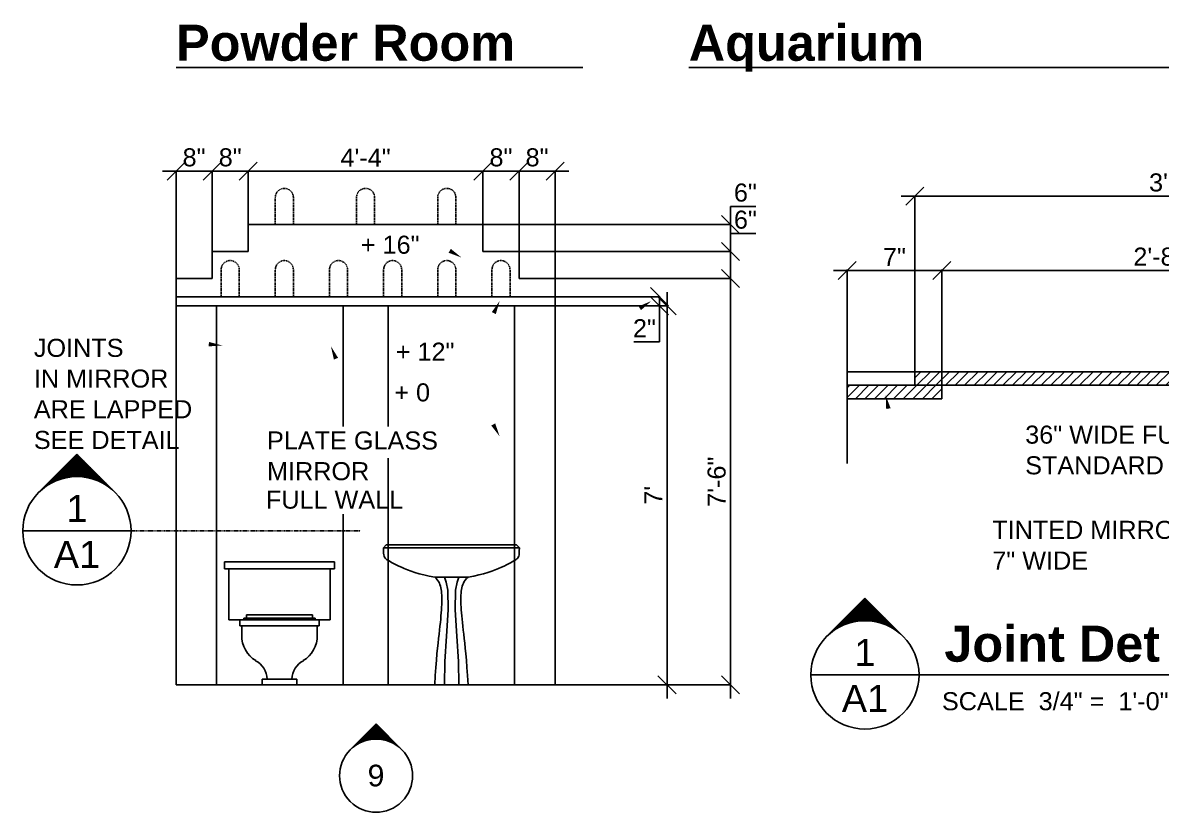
# Model space of a CAD drawing. Header units: inches. Extents: x 8 to 1535, y 73 to 1076.
# Drawn here: x 13.4 to 265.7, y 726.7 to 901.6 of the extents above; entities that cross this region are included whole.
import ezdxf
from ezdxf.enums import TextEntityAlignment as Align

# ---------------------------------------------------------------- set-up
doc = ezdxf.new("R2010")
doc.units = ezdxf.units.IN
doc.header["$MEASUREMENT"] = 0
doc.linetypes.add('THREEDOT', pattern=[1.75, 1, -0.15, 0.05, -0.15, 0.05, -0.15, 0.05, -0.15])
doc.linetypes.add('TINYDASH', pattern=[0.06, 0.03, -0.03])
for name, color, linetype in [('AR INTERIOR ELEV', 3, 'Continuous'), ('GENERAL NOTE', 4, 'Continuous'), ('INTERIOR ELEVATION', 3, 'Continuous'), ('MP FIXTURE', 1, 'Continuous'), ('TITLES', 7, 'Continuous')]:
    doc.layers.add(name, color=color, linetype=linetype)
doc.styles.add('BRMNAMES', font='swisseb.ttf', dxfattribs={"oblique": 15, "height": 10})
doc.styles.add('DIMTXT', font='ARIAL.TTF', dxfattribs={"height": 4})
doc.styles.add('NOTES', font='ARIAL.TTF', dxfattribs={"height": 4})
doc.styles.add('RMNAMES', font='ARIAL.TTF', dxfattribs={"height": 9})
doc.dimstyles.new('Arch', dxfattribs={"dimtxt": 0.1875, "dimasz": 4, "dimexe": 0.179993, "dimexo": 0.0625, "dimgap": 1, "dimtad": 1, "dimtoh": 1, "dimdec": 4, "dimzin": 0, "dimdsep": 46, "dimlunit": 4, "dimtxsty": 'DIMTXT', "dimblk1": 'OBLIQUE', "dimblk2": 'OBLIQUE', "dimsah": 1, "dimcen": 0.089996, "dimdle": 3, "dimadec": 0, "dimazin": 0, "dimtfac": 1, "dimtdec": 4, "dimtofl": 0, "dimtmove": 0, "dimatfit": 3, "dimldrblk": 'OBLIQUE', "dimfxl": 0, "dimfrac": 2, "dimtolj": 1, "dimtzin": 0, "dimarcsym": 0})

# ---------------------------------------------------------------- blocks, each defined once
blk = doc.blocks.new('DETCO 4')
at = {"layer": 'TITLES'}
blk.add_line((12, 0), (-12, 0), dxfattribs=at)
at = {"layer": 'TITLES', "color": 6, "style": 'RMNAMES'}
for tag, p in [('LTR', (0, 1.95)), ('SHT', (0, -8.25))]:
    blk.add_attdef(tag, text='', height=6, dxfattribs=at).set_placement(p, align=Align.CENTER)
blk = doc.blocks.new('_OBLIQUE')
at = {"color": 0, "linetype": 'ByBlock'}
blk.add_line((-0.5, -0.5), (0.5, 0.5), dxfattribs=at)
blk = doc.blocks.new('*D187')
at = {"layer": 'AR INTERIOR ELEV', "color": 0, "lineweight": -2}
for p, q in [((208.05, 863.18), (322.05, 863.18)), ((211.05, 824.38), (211.05, 863.36)), ((319.05, 824.38), (319.05, 863.36))]:
    blk.add_line(p, q, dxfattribs=at)
at = {"layer": 'Defpoints', "color": 0}
for p in [(319.05, 863.18), (211.05, 824.32), (319.05, 824.32)]:
    blk.add_point(p, dxfattribs=at)
at = {"layer": 'AR INTERIOR ELEV', "color": 0, "lineweight": -2, "xscale": 4, "yscale": 4, "zscale": 4, "rotation": 180}
blk.add_blockref('_OBLIQUE', (211.05, 863.18), dxfattribs=at)
at = {"layer": 'AR INTERIOR ELEV', "color": 0, "lineweight": -2, "xscale": 4, "yscale": 4, "zscale": 4}
blk.add_blockref('_OBLIQUE', (319.05, 863.18), dxfattribs=at)
at = {"layer": 'AR INTERIOR ELEV', "color": 0, "insert": (265.05, 866.23), "char_height": 4, "attachment_point": 5, "style": 'DIMTXT'}
blk.add_mtext("\\A1;3'", dxfattribs=at)
blk = doc.blocks.new('*D188')
at = {"layer": 'AR INTERIOR ELEV', "color": 0, "lineweight": -2}
for p, q in [((214.05, 846.75), (316.05, 846.75)), ((217.05, 818.38), (217.05, 846.93)), ((313.05, 818.38), (313.05, 846.93))]:
    blk.add_line(p, q, dxfattribs=at)
at = {"layer": 'Defpoints', "color": 0}
for p in [(313.05, 846.75), (217.05, 818.32), (313.05, 818.32)]:
    blk.add_point(p, dxfattribs=at)
at = {"layer": 'AR INTERIOR ELEV', "color": 0, "lineweight": -2, "xscale": 4, "yscale": 4, "zscale": 4, "rotation": 180}
blk.add_blockref('_OBLIQUE', (217.05, 846.75), dxfattribs=at)
at = {"layer": 'AR INTERIOR ELEV', "color": 0, "lineweight": -2, "xscale": 4, "yscale": 4, "zscale": 4}
blk.add_blockref('_OBLIQUE', (313.05, 846.75), dxfattribs=at)
at = {"layer": 'AR INTERIOR ELEV', "color": 0, "insert": (265.05, 849.79), "char_height": 4, "attachment_point": 5, "style": 'DIMTXT'}
blk.add_mtext('\\A1;2\'-8"', dxfattribs=at)
blk = doc.blocks.new('*D189')
at = {"layer": 'AR INTERIOR ELEV', "color": 0, "lineweight": -2}
for p, q in [((193.05, 846.75), (220.05, 846.75)), ((196.05, 824.38), (196.05, 846.93)), ((217.05, 818.38), (217.05, 846.93))]:
    blk.add_line(p, q, dxfattribs=at)
at = {"layer": 'Defpoints', "color": 0}
for p in [(217.05, 846.75), (196.05, 824.32), (217.05, 818.32)]:
    blk.add_point(p, dxfattribs=at)
at = {"layer": 'AR INTERIOR ELEV', "color": 0, "lineweight": -2, "xscale": 4, "yscale": 4, "zscale": 4, "rotation": 180}
blk.add_blockref('_OBLIQUE', (196.05, 846.75), dxfattribs=at)
at = {"layer": 'AR INTERIOR ELEV', "color": 0, "lineweight": -2, "xscale": 4, "yscale": 4, "zscale": 4}
blk.add_blockref('_OBLIQUE', (217.05, 846.75), dxfattribs=at)
at = {"layer": 'AR INTERIOR ELEV', "color": 0, "insert": (206.55, 849.75), "char_height": 4, "attachment_point": 5, "style": 'DIMTXT'}
blk.add_mtext('\\A1;7"', dxfattribs=at)
blk = doc.blocks.new('*X42')
at = {"color": 0}
for p, q in [((273.35, 70.8), (273.81, 70.8)), ((273.55, 71), (273.94, 71)), ((273.75, 71.2), (274.07, 71.2)), ((273.95, 71.4), (274.21, 71.4)), ((274.15, 71.6), (274.35, 71.6)), ((274.35, 71.8), (274.5, 71.8)), ((274.55, 72), (274.66, 72)), ((274.75, 72.2), (274.82, 72.2)), ((274.95, 72.4), (274.99, 72.4)), ((275.15, 72.6), (275.17, 72.6)), ((275.35, 72.8), (275.36, 72.8)), ((270.75, 68.2), (272.61, 68.2)), ((270.95, 68.4), (272.68, 68.4)), ((271.15, 68.6), (272.75, 68.6)), ((271.35, 68.8), (272.82, 68.8)), ((271.55, 69), (272.9, 69)), ((271.75, 69.2), (272.98, 69.2)), ((271.95, 69.4), (273.07, 69.4)), ((272.15, 69.6), (273.16, 69.6)), ((272.35, 69.8), (273.26, 69.8)), ((272.55, 70), (273.36, 70)), ((272.75, 70.2), (273.47, 70.2)), ((272.95, 70.4), (273.58, 70.4)), ((273.15, 70.6), (273.69, 70.6)), ((268.15, 65.6), (272.08, 65.6)), ((268.35, 65.8), (272.1, 65.8)), ((268.55, 66), (272.12, 66)), ((268.75, 66.2), (272.15, 66.2)), ((268.95, 66.4), (272.18, 66.4)), ((269.15, 66.6), (272.21, 66.6)), ((269.35, 66.8), (272.25, 66.8)), ((269.55, 67), (272.29, 67)), ((269.75, 67.2), (272.33, 67.2)), ((269.95, 67.4), (272.38, 67.4)), ((270.15, 67.6), (272.43, 67.6)), ((270.35, 67.8), (272.49, 67.8)), ((270.55, 68), (272.55, 68)), ((267.15, 64.6), (272.02, 64.6)), ((267.15, 64.4), (272.02, 64.4)), ((267.35, 64.8), (272.03, 64.8)), ((267.35, 64.2), (272.03, 64.2)), ((267.55, 65), (272.03, 65)), ((267.55, 64), (272.03, 64)), ((267.75, 65.2), (272.04, 65.2)), ((267.75, 63.8), (272.04, 63.8)), ((267.95, 65.4), (272.06, 65.4)), ((267.95, 63.6), (272.06, 63.6)), ((268.15, 63.4), (272.07, 63.4)), ((268.35, 63.2), (272.09, 63.2)), ((268.55, 63), (272.12, 63)), ((268.75, 62.8), (272.15, 62.8)), ((268.95, 62.6), (272.18, 62.6)), ((269.15, 62.4), (272.21, 62.4)), ((269.35, 62.2), (272.25, 62.2)), ((269.55, 62), (272.29, 62)), ((269.75, 61.8), (272.33, 61.8)), ((269.95, 61.6), (272.38, 61.6)), ((270.15, 61.4), (272.43, 61.4)), ((270.35, 61.2), (272.49, 61.2)), ((270.55, 61), (272.55, 61)), ((270.75, 60.8), (272.61, 60.8)), ((270.95, 60.6), (272.68, 60.6)), ((271.15, 60.4), (272.75, 60.4)), ((271.35, 60.2), (272.82, 60.2)), ((271.55, 60), (272.9, 60)), ((271.75, 59.8), (272.98, 59.8)), ((271.95, 59.6), (273.07, 59.6)), ((272.15, 59.4), (273.16, 59.4)), ((272.35, 59.2), (273.26, 59.2)), ((272.55, 59), (273.36, 59)), ((272.75, 58.8), (273.46, 58.8)), ((272.95, 58.6), (273.57, 58.6)), ((273.15, 58.4), (273.69, 58.4)), ((273.35, 58.2), (273.81, 58.2)), ((273.55, 58), (273.94, 58)), ((273.75, 57.8), (274.07, 57.8)), ((273.95, 57.6), (274.21, 57.6)), ((274.15, 57.4), (274.35, 57.4)), ((274.35, 57.2), (274.5, 57.2)), ((274.55, 57), (274.66, 57)), ((274.75, 56.8), (274.82, 56.8)), ((274.95, 56.6), (274.99, 56.6)), ((275.15, 56.4), (275.17, 56.4)), ((275.35, 56.2), (275.36, 56.2))]:
    blk.add_line(p, q, dxfattribs=at)
blk = doc.blocks.new('DETCO 1')
at = {"layer": 'GENERAL NOTE', "color": 7}
for q in [(-20.49, 8.49), (-3.51, 8.49)]:
    blk.add_line((-12, 16.97), q, dxfattribs=at)
blk.add_circle((-12, 0), 12, dxfattribs=at)
at = {"layer": 'GENERAL NOTE', "color": 3, "rotation": 270}
blk.add_blockref('*X42', (-76.5, 284.02), dxfattribs=at)
blk = doc.blocks.new('*X39')
at = {"color": 0}
for p, q in [((211.05, 868.65), (212.37, 869.98)), ((211.5, 866.98), (214.5, 869.98)), ((213.62, 866.98), (216.62, 869.98)), ((215.74, 866.98), (218.74, 869.98)), ((217.86, 866.98), (220.86, 869.98)), ((219.98, 866.98), (222.98, 869.98)), ((222.1, 866.98), (225.1, 869.98)), ((224.22, 866.98), (227.22, 869.98)), ((226.34, 866.98), (229.34, 869.98)), ((228.47, 866.98), (231.47, 869.98)), ((230.59, 866.98), (233.59, 869.98)), ((232.71, 866.98), (235.71, 869.98)), ((234.83, 866.98), (237.83, 869.98)), ((236.95, 866.98), (239.95, 869.98)), ((239.07, 866.98), (242.07, 869.98)), ((241.19, 866.98), (244.19, 869.98)), ((243.32, 866.98), (246.32, 869.98)), ((245.44, 866.98), (248.44, 869.98)), ((247.56, 866.98), (250.56, 869.98)), ((249.68, 866.98), (252.68, 869.98)), ((251.8, 866.98), (254.8, 869.98)), ((253.92, 866.98), (256.92, 869.98)), ((256.04, 866.98), (259.04, 869.98)), ((258.16, 866.98), (261.16, 869.98)), ((260.29, 866.98), (263.29, 869.98)), ((262.41, 866.98), (265.41, 869.98)), ((264.53, 866.98), (267.53, 869.98)), ((266.65, 866.98), (269.65, 869.98)), ((268.77, 866.98), (271.77, 869.98)), ((270.89, 866.98), (273.89, 869.98)), ((273.01, 866.98), (276.01, 869.98)), ((275.13, 866.98), (278.13, 869.98)), ((277.26, 866.98), (280.26, 869.98)), ((279.38, 866.98), (282.38, 869.98)), ((281.5, 866.98), (284.5, 869.98)), ((283.62, 866.98), (286.62, 869.98)), ((285.74, 866.98), (288.74, 869.98)), ((287.86, 866.98), (290.86, 869.98)), ((289.98, 866.98), (292.98, 869.98)), ((292.11, 866.98), (295.11, 869.98)), ((294.23, 866.98), (297.23, 869.98)), ((296.35, 866.98), (299.35, 869.98)), ((298.47, 866.98), (301.47, 869.98)), ((300.59, 866.98), (303.59, 869.98)), ((302.71, 866.98), (305.71, 869.98)), ((304.83, 866.98), (307.83, 869.98)), ((306.95, 866.98), (309.95, 869.98)), ((309.08, 866.98), (312.08, 869.98)), ((311.2, 866.98), (314.2, 869.98)), ((313.32, 866.98), (316.32, 869.98)), ((315.44, 866.98), (318.44, 869.98)), ((317.56, 866.98), (319.05, 868.47))]:
    blk.add_line(p, q, dxfattribs=at)
blk = doc.blocks.new('*X38')
at = {"color": 0}
for p, q in [((196.05, 864.26), (198.77, 866.98)), ((196.05, 866.38), (196.65, 866.98)), ((197.89, 863.98), (200.89, 866.98)), ((200.01, 863.98), (203.01, 866.98)), ((202.13, 863.98), (205.13, 866.98)), ((204.25, 863.98), (207.25, 866.98)), ((206.37, 863.98), (209.37, 866.98)), ((208.5, 863.98), (211.5, 866.98)), ((210.62, 863.98), (213.62, 866.98)), ((212.74, 863.98), (215.74, 866.98)), ((214.86, 863.98), (217.05, 866.17)), ((216.98, 863.98), (217.05, 864.05))]:
    blk.add_line(p, q, dxfattribs=at)
blk = doc.blocks.new('EL PEDSINK')
at = {"layer": 'MP FIXTURE', "color": 3, "linetype": 'Continuous'}
for p, q in [((-15.0625, 30.375), (-14.4375, 31)), ((14.4375, 31), (15.0625, 30.375)), ((-3.6875, 0), (3.6875, 0))]:
    blk.add_line(p, q, dxfattribs=at)
at = {"layer": 'MP FIXTURE', "color": 3}
blk.add_line((-3.6875, 23.875), (3.6875, 23.875), dxfattribs=at)
at = {"layer": 'MP FIXTURE', "color": 3, "linetype": 'Continuous'}
for points in [[(-15.0625, 30.375), (-15.055483, 29.71296), (-15.031997, 29.194768), (-14.988386, 28.797017), (-14.920995, 28.496301), (-14.826169, 28.26921), (-14.700254, 28.092338), (-14.539594, 27.942276), (-14.340536, 27.795618), (-14.340536, 27.795618), (-14.099721, 27.633047), (-13.814991, 27.451608), (-13.484485, 27.252439), (-13.106342, 27.036675), (-12.6787, 26.805453), (-12.199698, 26.55991), (-11.667476, 26.301183), (-11.080173, 26.030407), (-11.080173, 26.030407), (-10.434974, 25.749322), (-9.725252, 25.462074), (-8.943429, 25.173409), (-8.081924, 24.888075), (-7.133159, 24.610819), (-6.089553, 24.34639), (-4.943526, 24.099535), (-3.6875, 23.875)], [(-15.0625, 30.375), (-4.817842, 30.375), (4.817842, 30.375), (15.0625, 30.375)], [(-14.4375, 31), (-4.620387, 31), (4.620387, 31), (14.4375, 31)], [(15.0625, 30.375), (15.055483, 29.71296), (15.031997, 29.194768), (14.988386, 28.797017), (14.920995, 28.496301), (14.826169, 28.26921), (14.700254, 28.092338), (14.539594, 27.942276), (14.340536, 27.795618), (14.340536, 27.795618), (14.099721, 27.633047), (13.814991, 27.451608), (13.484485, 27.252439), (13.106342, 27.036675), (12.6787, 26.805453), (12.199698, 26.55991), (11.667476, 26.301183), (11.080173, 26.030407), (11.080173, 26.030407), (10.434974, 25.749322), (9.725252, 25.462074), (8.943429, 25.173409), (8.081924, 24.888075), (7.133159, 24.610819), (6.089553, 24.34639), (4.943526, 24.099535), (3.6875, 23.875)], [(-3.6875, 23.875), (-3.353515, 23.544873), (-3.076312, 23.217282), (-2.849616, 22.888855), (-2.667153, 22.556223), (-2.522648, 22.216013), (-2.409828, 21.864856), (-2.322418, 21.499379), (-2.254143, 21.116213), (-2.254143, 21.116213), (-2.199726, 20.712353), (-2.157879, 20.286262), (-2.128308, 19.836769), (-2.110721, 19.362707), (-2.104826, 18.862903), (-2.110331, 18.336188), (-2.126944, 17.781392), (-2.154371, 17.197344), (-2.154371, 17.197344), (-2.192322, 16.582657), (-2.240502, 15.935062), (-2.298621, 15.252072), (-2.366386, 14.531203), (-2.443505, 13.769968), (-2.529685, 12.965879), (-2.624634, 12.116451), (-2.728059, 11.219198), (-2.728059, 11.219198), (-2.8394, 10.267685), (-2.957014, 9.239689), (-3.078993, 8.10904), (-3.203426, 6.849565), (-3.328404, 5.435095), (-3.452015, 3.839458), (-3.572351, 2.036484), (-3.6875, 0)], [(-1.5, 23.875), (-1.160937, 22.763635), (-0.786793, 20.966447), (-0.711964, 16.623243), (-1.048694, 10.782381), (-1.460253, 5.166168), (-1.5, 0)], [(1.644115, 23.875), (1.305052, 22.763635), (0.930908, 20.966447), (0.856079, 16.623243), (1.192809, 10.782381), (1.604368, 5.166168), (1.644115, 0)], [(3.6875, 23.875), (3.353515, 23.544873), (3.076312, 23.217282), (2.849616, 22.888855), (2.667153, 22.556223), (2.522648, 22.216013), (2.409828, 21.864856), (2.322418, 21.499379), (2.254143, 21.116213), (2.254143, 21.116213), (2.199726, 20.712353), (2.157879, 20.286262), (2.128308, 19.836769), (2.110721, 19.362707), (2.104826, 18.862903), (2.110331, 18.336188), (2.126944, 17.781392), (2.154371, 17.197344), (2.154371, 17.197344), (2.192322, 16.582657), (2.240502, 15.935062), (2.298621, 15.252072), (2.366386, 14.531203), (2.443505, 13.769968), (2.529685, 12.965879), (2.624634, 12.116451), (2.728059, 11.219198), (2.728059, 11.219198), (2.8394, 10.267685), (2.957014, 9.239689), (3.078993, 8.10904), (3.203426, 6.849565), (3.328404, 5.435095), (3.452015, 3.839458), (3.572351, 2.036484), (3.6875, 0)]]:
    blk.add_lwpolyline(points, dxfattribs=at)
at = {"layer": 'MP FIXTURE', "flags": 1}
for tag, p in [('ASCATNO', (0, 0)), ('ASCOLOR', (0, -0.416667)), ('ASNAME', (0, -0.208333))]:
    blk.add_attdef(tag, text='', height=0.125, dxfattribs=at).set_placement(p, align=Align.MIDDLE)
blk = doc.blocks.new('*X15')
at = {"color": 0}
for p, q in [((774.16, 757), (776, 757)), ((774.41, 757.25), (775.75, 757.25)), ((774.66, 757.5), (775.5, 757.5)), ((774.91, 757.75), (775.25, 757.75)), ((771.91, 754.75), (772.86, 754.75)), ((772.16, 755), (773.78, 755)), ((772.41, 755.25), (777.75, 755.25)), ((772.66, 755.5), (777.5, 755.5)), ((772.91, 755.75), (777.25, 755.75)), ((773.16, 756), (777, 756)), ((773.41, 756.25), (776.75, 756.25)), ((773.66, 756.5), (776.5, 756.5)), ((773.91, 756.75), (776.25, 756.75)), ((776.38, 755), (778, 755)), ((777.3, 754.75), (778.25, 754.75)), ((770.41, 753.25), (770.41, 753.25)), ((770.66, 753.5), (770.68, 753.5)), ((770.91, 753.75), (770.99, 753.75)), ((771.16, 754), (771.35, 754)), ((771.41, 754.25), (771.75, 754.25)), ((771.66, 754.5), (772.24, 754.5)), ((777.92, 754.5), (778.5, 754.5)), ((778.41, 754.25), (778.75, 754.25)), ((778.81, 754), (779, 754)), ((779.16, 753.75), (779.25, 753.75)), ((779.47, 753.5), (779.5, 753.5)), ((779.75, 753.25), (779.75, 753.25))]:
    blk.add_line(p, q, dxfattribs=at)
blk = doc.blocks.new('*D211')
at = {"layer": 'AR INTERIOR ELEV', "color": 0, "lineweight": -2}
for p, q in [((170.21, 751.94), (170.21, 847.94)), ((131.42, 844.94), (170.39, 844.94)), ((131.42, 754.94), (170.39, 754.94))]:
    blk.add_line(p, q, dxfattribs=at)
at = {"layer": 'Defpoints', "color": 0}
for p in [(131.36, 844.94), (170.21, 844.94), (131.36, 754.94)]:
    blk.add_point(p, dxfattribs=at)
at = {"layer": 'AR INTERIOR ELEV', "color": 0, "lineweight": -2, "xscale": 4, "yscale": 4, "zscale": 4}
for p, rotation in [((170.21, 844.94), 90), ((170.21, 754.94), 270)]:
    blk.add_blockref('_OBLIQUE', p, dxfattribs=dict(at, rotation=rotation))
at = {"layer": 'AR INTERIOR ELEV', "color": 0, "insert": (167.16, 799.94), "char_height": 4, "attachment_point": 5, "rotation": 90, "style": 'DIMTXT'}
blk.add_mtext('\\A1;7\'-6"', dxfattribs=at)
blk = doc.blocks.new('*D212')
at = {"layer": 'AR INTERIOR ELEV', "color": 0, "lineweight": -2}
for p, q in [((170.21, 850.94), (170.21, 854.94)), ((170.21, 854.94), (175.83, 854.94)), ((123.42, 850.94), (170.39, 850.94)), ((170.21, 841.94), (170.21, 850.94)), ((131.42, 844.94), (170.39, 844.94))]:
    blk.add_line(p, q, dxfattribs=at)
at = {"layer": 'Defpoints', "color": 0}
for p in [(123.36, 850.94), (170.21, 850.94), (131.36, 844.94)]:
    blk.add_point(p, dxfattribs=at)
at = {"layer": 'AR INTERIOR ELEV', "color": 0, "lineweight": -2, "xscale": 4, "yscale": 4, "zscale": 4}
for p, rotation in [((170.21, 850.94), 90), ((170.21, 844.94), 270)]:
    blk.add_blockref('_OBLIQUE', p, dxfattribs=dict(at, rotation=rotation))
at = {"layer": 'AR INTERIOR ELEV', "color": 0, "insert": (173.52, 857.98), "char_height": 4, "attachment_point": 5, "style": 'DIMTXT'}
blk.add_mtext('\\A1;6"', dxfattribs=at)
blk = doc.blocks.new('*D213')
at = {"layer": 'AR INTERIOR ELEV', "color": 0, "lineweight": -2}
for p, q in [((170.21, 856.94), (170.21, 860.94)), ((170.21, 860.94), (175.83, 860.94)), ((115.42, 856.94), (170.39, 856.94)), ((170.21, 847.94), (170.21, 856.94)), ((123.42, 850.94), (170.39, 850.94))]:
    blk.add_line(p, q, dxfattribs=at)
at = {"layer": 'Defpoints', "color": 0}
for p in [(115.36, 856.94), (170.21, 856.94), (123.36, 850.94)]:
    blk.add_point(p, dxfattribs=at)
at = {"layer": 'AR INTERIOR ELEV', "color": 0, "lineweight": -2, "xscale": 4, "yscale": 4, "zscale": 4}
for p, rotation in [((170.21, 856.94), 90), ((170.21, 850.94), 270)]:
    blk.add_blockref('_OBLIQUE', p, dxfattribs=dict(at, rotation=rotation))
at = {"layer": 'AR INTERIOR ELEV', "color": 0, "insert": (173.52, 863.98), "char_height": 4, "attachment_point": 5, "style": 'DIMTXT'}
blk.add_mtext('\\A1;6"', dxfattribs=at)
blk = doc.blocks.new('*D214')
at = {"layer": 'AR INTERIOR ELEV', "color": 0, "lineweight": -2}
for p, q in [((44.36, 868.75), (58.36, 868.75)), ((47.36, 845), (47.36, 868.93)), ((55.36, 851), (55.36, 868.93))]:
    blk.add_line(p, q, dxfattribs=at)
at = {"layer": 'Defpoints', "color": 0}
for p in [(55.36, 868.75), (55.36, 850.94), (47.36, 844.94)]:
    blk.add_point(p, dxfattribs=at)
at = {"layer": 'AR INTERIOR ELEV', "color": 0, "lineweight": -2, "xscale": 4, "yscale": 4, "zscale": 4, "rotation": 180}
blk.add_blockref('_OBLIQUE', (47.36, 868.75), dxfattribs=at)
at = {"layer": 'AR INTERIOR ELEV', "color": 0, "lineweight": -2, "xscale": 4, "yscale": 4, "zscale": 4}
blk.add_blockref('_OBLIQUE', (55.36, 868.75), dxfattribs=at)
at = {"layer": 'AR INTERIOR ELEV', "color": 0, "insert": (51.36, 871.79), "char_height": 4, "attachment_point": 5, "style": 'DIMTXT'}
blk.add_mtext('\\A1;8"', dxfattribs=at)
blk = doc.blocks.new('*D215')
at = {"layer": 'AR INTERIOR ELEV', "color": 0, "lineweight": -2}
for p, q in [((52.36, 868.75), (66.36, 868.75)), ((55.36, 851), (55.36, 868.93)), ((63.36, 857), (63.36, 868.93))]:
    blk.add_line(p, q, dxfattribs=at)
at = {"layer": 'Defpoints', "color": 0}
for p in [(63.36, 868.75), (63.36, 856.94), (55.36, 850.94)]:
    blk.add_point(p, dxfattribs=at)
at = {"layer": 'AR INTERIOR ELEV', "color": 0, "lineweight": -2, "xscale": 4, "yscale": 4, "zscale": 4, "rotation": 180}
blk.add_blockref('_OBLIQUE', (55.36, 868.75), dxfattribs=at)
at = {"layer": 'AR INTERIOR ELEV', "color": 0, "lineweight": -2, "xscale": 4, "yscale": 4, "zscale": 4}
blk.add_blockref('_OBLIQUE', (63.36, 868.75), dxfattribs=at)
at = {"layer": 'AR INTERIOR ELEV', "color": 0, "insert": (59.36, 871.79), "char_height": 4, "attachment_point": 5, "style": 'DIMTXT'}
blk.add_mtext('\\A1;8"', dxfattribs=at)
blk = doc.blocks.new('*D216')
at = {"layer": 'AR INTERIOR ELEV', "color": 0, "lineweight": -2}
for p, q in [((60.36, 868.75), (118.36, 868.75)), ((63.36, 857), (63.36, 868.93)), ((115.36, 857), (115.36, 868.93))]:
    blk.add_line(p, q, dxfattribs=at)
at = {"layer": 'Defpoints', "color": 0}
for p in [(115.36, 868.75), (63.36, 856.94), (115.36, 856.94)]:
    blk.add_point(p, dxfattribs=at)
at = {"layer": 'AR INTERIOR ELEV', "color": 0, "lineweight": -2, "xscale": 4, "yscale": 4, "zscale": 4, "rotation": 180}
blk.add_blockref('_OBLIQUE', (63.36, 868.75), dxfattribs=at)
at = {"layer": 'AR INTERIOR ELEV', "color": 0, "lineweight": -2, "xscale": 4, "yscale": 4, "zscale": 4}
blk.add_blockref('_OBLIQUE', (115.36, 868.75), dxfattribs=at)
at = {"layer": 'AR INTERIOR ELEV', "color": 0, "insert": (89.36, 871.75), "char_height": 4, "attachment_point": 5, "style": 'DIMTXT'}
blk.add_mtext('\\A1;4\'-4"', dxfattribs=at)
blk = doc.blocks.new('*D217')
at = {"layer": 'AR INTERIOR ELEV', "color": 0, "lineweight": -2}
for p, q in [((112.36, 868.75), (126.36, 868.75)), ((115.36, 857), (115.36, 868.93)), ((123.36, 851), (123.36, 868.93))]:
    blk.add_line(p, q, dxfattribs=at)
at = {"layer": 'Defpoints', "color": 0}
for p in [(123.36, 868.75), (115.36, 856.94), (123.36, 850.94)]:
    blk.add_point(p, dxfattribs=at)
at = {"layer": 'AR INTERIOR ELEV', "color": 0, "lineweight": -2, "xscale": 4, "yscale": 4, "zscale": 4, "rotation": 180}
blk.add_blockref('_OBLIQUE', (115.36, 868.75), dxfattribs=at)
at = {"layer": 'AR INTERIOR ELEV', "color": 0, "lineweight": -2, "xscale": 4, "yscale": 4, "zscale": 4}
blk.add_blockref('_OBLIQUE', (123.36, 868.75), dxfattribs=at)
at = {"layer": 'AR INTERIOR ELEV', "color": 0, "insert": (119.36, 871.79), "char_height": 4, "attachment_point": 5, "style": 'DIMTXT'}
blk.add_mtext('\\A1;8"', dxfattribs=at)
blk = doc.blocks.new('*D218')
at = {"layer": 'AR INTERIOR ELEV', "color": 0, "lineweight": -2}
for p, q in [((120.36, 868.75), (134.36, 868.75)), ((123.36, 851), (123.36, 868.93)), ((131.36, 845), (131.36, 868.93))]:
    blk.add_line(p, q, dxfattribs=at)
at = {"layer": 'Defpoints', "color": 0}
for p in [(131.36, 868.75), (123.36, 850.94), (131.36, 844.94)]:
    blk.add_point(p, dxfattribs=at)
at = {"layer": 'AR INTERIOR ELEV', "color": 0, "lineweight": -2, "xscale": 4, "yscale": 4, "zscale": 4, "rotation": 180}
blk.add_blockref('_OBLIQUE', (123.36, 868.75), dxfattribs=at)
at = {"layer": 'AR INTERIOR ELEV', "color": 0, "lineweight": -2, "xscale": 4, "yscale": 4, "zscale": 4}
blk.add_blockref('_OBLIQUE', (131.36, 868.75), dxfattribs=at)
at = {"layer": 'AR INTERIOR ELEV', "color": 0, "insert": (127.36, 871.79), "char_height": 4, "attachment_point": 5, "style": 'DIMTXT'}
blk.add_mtext('\\A1;8"', dxfattribs=at)
blk = doc.blocks.new('*D219')
at = {"layer": 'AR INTERIOR ELEV', "color": 0, "lineweight": -2}
for p, q in [((156.15, 751.94), (156.15, 841.94)), ((131.42, 838.94), (156.33, 838.94)), ((131.42, 754.94), (156.33, 754.94))]:
    blk.add_line(p, q, dxfattribs=at)
at = {"layer": 'Defpoints', "color": 0}
for p in [(131.36, 838.94), (156.15, 838.94), (131.36, 754.94)]:
    blk.add_point(p, dxfattribs=at)
at = {"layer": 'AR INTERIOR ELEV', "color": 0, "lineweight": -2, "xscale": 4, "yscale": 4, "zscale": 4}
for p, rotation in [((156.15, 838.94), 90), ((156.15, 754.94), 270)]:
    blk.add_blockref('_OBLIQUE', p, dxfattribs=dict(at, rotation=rotation))
at = {"layer": 'AR INTERIOR ELEV', "color": 0, "insert": (153.15, 796.94), "char_height": 4, "attachment_point": 5, "rotation": 90, "style": 'DIMTXT'}
blk.add_mtext("\\A1;7'", dxfattribs=at)
blk = doc.blocks.new('*D220')
at = {"layer": 'AR INTERIOR ELEV', "color": 0, "lineweight": -2}
for p, q in [((131.42, 840.94), (154.67, 840.94)), ((154.49, 840.94), (154.49, 835.94)), ((131.42, 838.94), (154.67, 838.94)), ((154.49, 838.94), (154.49, 830.94)), ((154.49, 830.94), (148.82, 830.94))]:
    blk.add_line(p, q, dxfattribs=at)
at = {"layer": 'Defpoints', "color": 0}
for p in [(131.36, 840.94), (154.49, 840.94), (131.36, 838.94)]:
    blk.add_point(p, dxfattribs=at)
at = {"layer": 'AR INTERIOR ELEV', "color": 0, "lineweight": -2, "xscale": 4, "yscale": 4, "zscale": 4}
for p, rotation in [((154.49, 840.94), 90), ((154.49, 838.94), 270)]:
    blk.add_blockref('_OBLIQUE', p, dxfattribs=dict(at, rotation=rotation))
at = {"layer": 'AR INTERIOR ELEV', "color": 0, "insert": (151.15, 833.95), "char_height": 4, "attachment_point": 5, "style": 'DIMTXT'}
blk.add_mtext('\\A1;2"', dxfattribs=at)
blk = doc.blocks.new('EL WC 01')
at = {"layer": 'INTERIOR ELEVATION'}
for p, q in [((12.2, 27.23), (-12.2, 27.23)), ((-12.2, 27.23), (-12.2, 25.72)), ((-12.2, 25.72), (12.2, 25.72)), ((-11.26, 25.72), (-11.26, 14.4)), ((11.26, 25.72), (11.26, 14.4)), ((12.2, 27.23), (12.2, 25.72)), ((7.34, 15.53), (-7.34, 15.53)), ((-7.34, 15.53), (-7.34, 14.77)), ((7.34, 15.53), (7.34, 14.77)), ((11.26, 14.4), (-11.26, 14.4)), ((-8.81, 14.4), (-8.81, 13.08)), ((8.81, 13.08), (-8.81, 13.08)), ((-8.37, 13.08), (-8.37, 10.94)), ((7.89, 14.77), (-7.89, 14.77)), ((-7.89, 14.77), (-7.89, 14.4)), ((7.89, 14.77), (7.89, 14.4)), ((8.37, 13.08), (8.37, 10.94)), ((8.81, 14.4), (8.81, 13.08)), ((3.81, 1.28), (-3.81, 1.28)), ((-3.81, 1.28), (-3.81, 0)), ((3.81, 1.28), (3.81, 0))]:
    blk.add_line(p, q, dxfattribs=at)
for centre, radius, start, end in [((-1.96, 10.84), 6.41, 179.0612, 238.859), ((1.96, 10.84), 6.41, 301.141, 0.9388), ((-7.54, 1.1), 4.81, 2.122, 62.026), ((7.54, 1.1), 4.81, 117.974, 177.878)]:
    blk.add_arc(centre, radius, start, end, dxfattribs=at)

msp = doc.modelspace()

# ---------------------------------------------------------------- linework, layer by layer
at = {"layer": 'AR INTERIOR ELEV'}
for p, q in [((47.36133, 891.70414), (137.50029, 891.70414)), ((160.96369, 891.70414), (296.33224, 891.70414)), ((56.36133, 754.94141), (56.36133, 838.94141)), ((84.36133, 812.1945), (84.36133, 838.94141)), ((94.36133, 812.1945), (94.36133, 838.94141)), ((122.36133, 754.94141), (122.36133, 838.94141)), ((196.04513, 803.98452), (196.04513, 824.31652)), ((196.04513, 824.31652), (328.21777, 824.31652)), ((211.04513, 821.31652), (211.04513, 824.31652)), ((196.04513, 821.31652), (327.32353, 821.31652)), ((217.04513, 818.31652), (217.04513, 821.31652)), ((196.04513, 818.31652), (217.04513, 818.31652)), ((94.36133, 754.94141), (94.36133, 805.14139)), ((84.36133, 754.94141), (84.36133, 792.72948))]:
    msp.add_line(p, q, dxfattribs=at)
at = {"layer": 'AR INTERIOR ELEV', "linetype": 'TINYDASH'}
for p, q in [((69.36133, 856.94141), (69.36133, 862.94141)), ((73.36133, 856.94141), (73.36133, 862.94141)), ((87.36133, 856.94141), (87.36133, 862.94141)), ((91.36133, 856.94141), (91.36133, 862.94141)), ((105.36133, 856.94141), (105.36133, 862.94141)), ((109.36133, 856.94141), (109.36133, 862.94141)), ((57.36133, 840.94141), (57.36133, 846.94141)), ((61.36133, 840.94141), (61.36133, 846.94141)), ((69.36133, 840.94141), (69.36133, 846.94141)), ((73.36133, 840.94141), (73.36133, 846.94141)), ((81.36133, 840.94141), (81.36133, 846.94141)), ((85.36133, 840.94141), (85.36133, 846.94141)), ((93.36133, 840.94141), (93.36133, 846.94141)), ((97.36133, 840.94141), (97.36133, 846.94141)), ((105.36133, 840.94141), (105.36133, 846.94141)), ((109.36133, 840.94141), (109.36133, 846.94141)), ((117.36133, 840.94141), (117.36133, 846.94141)), ((121.36133, 840.94141), (121.36133, 846.94141))]:
    msp.add_line(p, q, dxfattribs=at)
at = {"layer": 'AR INTERIOR ELEV', "color": 7}
for p, q in [((63.36133, 856.94141), (115.36133, 856.94141)), ((63.36133, 850.94141), (63.36133, 856.94141)), ((115.36133, 850.94141), (115.36133, 856.94141)), ((55.36133, 850.94141), (63.36133, 850.94141)), ((55.36133, 844.94141), (55.36133, 850.94141)), ((115.36133, 850.94141), (123.36133, 850.94141)), ((123.36133, 844.94141), (123.36133, 850.94141)), ((47.36133, 754.94141), (47.36133, 844.94141)), ((47.36133, 844.94141), (55.36133, 844.94141)), ((123.36133, 844.94141), (131.36133, 844.94141)), ((131.36133, 754.94141), (131.36133, 844.94141)), ((47.36133, 754.94141), (131.36133, 754.94141))]:
    msp.add_line(p, q, dxfattribs=at)
at = {"layer": 'AR INTERIOR ELEV', "color": 6}
for p, q in [((47.36133, 840.94141), (131.36133, 840.94141)), ((47.36133, 838.94141), (131.36133, 838.94141))]:
    msp.add_line(p, q, dxfattribs=at)
at = {"layer": 'AR INTERIOR ELEV'}
for points in [[(110.60559, 849.6114, 0, 0.99, 0), (108.00253, 851.10274, 0, 0, 0.2385256), (98.76981, 851.58297, 0, 0, 5.806040754)], [(119.07676, 840.00659, 0, 0.99, 0), (117.77198, 837.30519, 0, 0, -0.199122862), (108.45626, 829.0063, 0, 0, -0.925520524)], [(152.66488, 839.96785, 0, 0.99, 0), (150.12277, 838.37485, 0, 0, 0.518267166), (149.91729, 834.62264, 0, 0, 5.608094475)], [(57.59973, 830.1228, 0, 0.99, 0), (54.6142, 830.41714, 0, 0, 0.156299398), (39.13664, 827.08878, 0, 0, -1.67970786)], [(81.66723, 829.97463, 0, 0.99, 0), (82.80201, 827.19753, 0, 0, 0.281305971), (93.23882, 819.51662, 0, 0, 0.609598893)], [(119.07676, 809.9882, 0, 0.99, 0), (117.64265, 812.62322, 0, 0, 0.312601984), (103.48945, 819.74902, 0, 0, -12.518597013)], [(204.60494, 819.07297, 0, 0.99, 0), (205.20503, 816.1336, 0, 0, 0.138688908), (225.1062, 789.12181, 0, 0, 0.50109443)]]:
    msp.add_lwpolyline(points, format="xyseb", dxfattribs=at)
at = {"layer": 'AR INTERIOR ELEV', "color": 7}
msp.add_lwpolyline([(212.00475, 757.14869), (334.39716, 757.14869)], dxfattribs=at)
at = {"layer": 'AR INTERIOR ELEV'}
for points in [[(85.95769, 740.53588), (91.68526, 746.26344)], [(91.68526, 746.26344), (97.41282, 740.53588)]]:
    msp.add_lwpolyline(points, dxfattribs=at)
at = {"layer": 'AR INTERIOR ELEV', "linetype": 'TINYDASH'}
for centre in [(71.36133, 862.94141), (89.36133, 862.94141), (107.36133, 862.94141), (59.36133, 846.94141), (71.36133, 846.94141), (83.36133, 846.94141), (95.36133, 846.94141), (107.36133, 846.94141), (119.36133, 846.94141)]:
    msp.add_arc(centre, 2, 0, 180, dxfattribs=at)
at = {"layer": 'AR INTERIOR ELEV'}
for start, end in [(45, 135), (135, 225), (315, 45), (225, 315)]:
    msp.add_arc((91.68526, 734.80831), 8.1, start, end, dxfattribs=at)
at = {"layer": 'GENERAL NOTE', "color": 7, "linetype": 'THREEDOT'}
msp.add_lwpolyline([(37.39952, 789.06501), (88.22265, 789.06501)], dxfattribs=at)

# ---------------------------------------------------------------- block references
for p in [(25.39952, 789.06501), (200.00475, 757.14869)]:
    msp.add_blockref('DETCO 4', p).add_auto_attribs({'SHT': 'A1', 'LTR': '1'})
at = {"layer": 'AR INTERIOR ELEV'}
for name, p in [('*X39', (0, -45.66668)), ('*X38', (0, -45.66668)), ('EL PEDSINK', (108.36954, 754.94141)), ('EL WC 01', (70.28469, 754.94141)), ('DETCO 1', (212.00475, 757.14869))]:
    msp.add_blockref(name, p, dxfattribs=at)
at = {"layer": 'AR INTERIOR ELEV', "xscale": -1.2, "yscale": 1.200000000000003, "zscale": 1.2}
msp.add_blockref('*X15', (1021.78044, -163.24355), dxfattribs=at)
at = {"layer": 'GENERAL NOTE'}
msp.add_blockref('DETCO 1', (37.39952, 789.06501), dxfattribs=at)

# ---------------------------------------------------------------- texts
at = {"layer": 'AR INTERIOR ELEV'}
for s, height, style, p in [('Powder Room', 8, 'BRMNAMES', (47.36133, 893.20414)), ('Aquarium', 8, 'BRMNAMES', (160.96369, 893.20414)), ('+ 16"', 4, 'NOTES', (88.30782, 850.45342)), ('JOINTS', 4, 'NOTES', (15.85925, 827.60102)), ('+ 12"', 4, 'NOTES', (96.03925, 826.75519)), ('IN MIRROR', 4, 'NOTES', (15.85925, 820.80102)), ('+ 0', 4, 'NOTES', (95.72222, 817.73488)), ('ARE LAPPED', 4, 'NOTES', (15.85925, 814.00102)), ('36" WIDE FULL HEIGHT', 4, 'NOTES', (235.51535, 808.37613)), ('SEE DETAIL', 4, 'NOTES', (15.85925, 807.20102)), ('PLATE GLASS', 4, 'NOTES', (67.51884, 807.07927)), ('STANDARD MIRROR', 4, 'NOTES', (235.51535, 801.57613)), ('MIRROR', 4, 'NOTES', (67.51884, 800.27927)), ('FULL WALL', 4, 'NOTES', (67.27068, 793.97482)), ('TINTED MIRROR', 4, 'NOTES', (228.22366, 787.27609)), ('7" WIDE', 4, 'NOTES', (228.22366, 780.47609)), ('Joint Det / Mirror', 8, 'BRMNAMES', (217.59895, 760.05861)), ('SCALE  3/4" =  1\'-0"', 4, 'NOTES', (217.06721, 749.30752))]:
    msp.add_text(s, height=height, dxfattribs=dict(at, style=style)).set_placement(p)
at = {"layer": 'AR INTERIOR ELEV', "style": 'NOTES'}
msp.add_text('9', height=4.8, dxfattribs=at).set_placement((91.67261, 734.83988), align=Align.MIDDLE)

# ---------------------------------------------------------------- dimensions: what is measured, and where the dimension line sits
at = {"layer": 'AR INTERIOR ELEV'}
for base, p1, p2, picture, middle in [((55.36133, 868.74677), (47.36133, 844.94141), (55.36133, 850.94141), '*D214', (51.36133, 871.78906)), ((63.36133, 868.74677), (55.36133, 850.94141), (63.36133, 856.94141), '*D215', (59.36133, 871.78906)), ((115.36133, 868.74677), (63.36133, 856.94141), (115.36133, 856.94141), '*D216', (89.36133, 871.74677)), ((123.36133, 868.74677), (115.36133, 856.94141), (123.36133, 850.94141), '*D217', (119.36133, 871.78906)), ((131.36133, 868.74677), (123.36133, 850.94141), (131.36133, 844.94141), '*D218', (127.36133, 871.78906))]:
    dim = msp.add_linear_dim(base=base, p1=p1, p2=p2, dimstyle='Arch', dxfattribs=at)
    dim.commit()
    dim.dimension.update_dxf_attribs({"geometry": picture, "text_midpoint": middle})
for base, p1, p2, picture, middle in [((319.04513, 863.18181), (211.04513, 824.31652), (319.04513, 824.31652), '*D187', (265.04513, 866.22547)), ((217.04513, 846.75082), (196.04513, 824.31652), (217.04513, 818.31652), '*D189', (206.54513, 849.75082)), ((313.04513, 846.75082), (217.04513, 818.31652), (313.04513, 818.31652), '*D188', (265.04513, 849.79311))]:
    dim = msp.add_linear_dim(base=base, p1=p1, p2=p2, dimstyle='Arch', override={"dimlfac": 0.333333}, dxfattribs=at)
    dim.commit()
    dim.dimension.update_dxf_attribs({"geometry": picture, "text_midpoint": middle})
for base, p1, p2, picture, middle in [((170.2072, 856.94141), (123.36133, 850.94141), (115.36133, 856.94141), '*D213', (173.51689, 863.9837)), ((170.2072, 850.94141), (131.36133, 844.94141), (123.36133, 850.94141), '*D212', (173.51689, 857.9837)), ((170.2072, 844.94141), (131.36133, 754.94141), (131.36133, 844.94141), '*D211', (167.16491, 799.94141)), ((156.15221, 838.94141), (131.36133, 754.94141), (131.36133, 838.94141), '*D219', (153.15221, 796.94141))]:
    dim = msp.add_linear_dim(base=base, p1=p1, p2=p2, angle=90, dimstyle='Arch', dxfattribs=at)
    dim.commit()
    dim.dimension.update_dxf_attribs({"geometry": picture, "text_midpoint": middle})
dim = msp.add_linear_dim(base=(154.48509, 840.94141), p1=(131.36133, 838.94141), p2=(131.36133, 840.94141), angle=90, dimstyle='Arch', dxfattribs=at)
dim.commit()
dim.dimension.update_dxf_attribs({"geometry": '*D220', "text_midpoint": (151.15221, 830.94141), "dimtype": 160})

doc.saveas('drawing.dxf')
